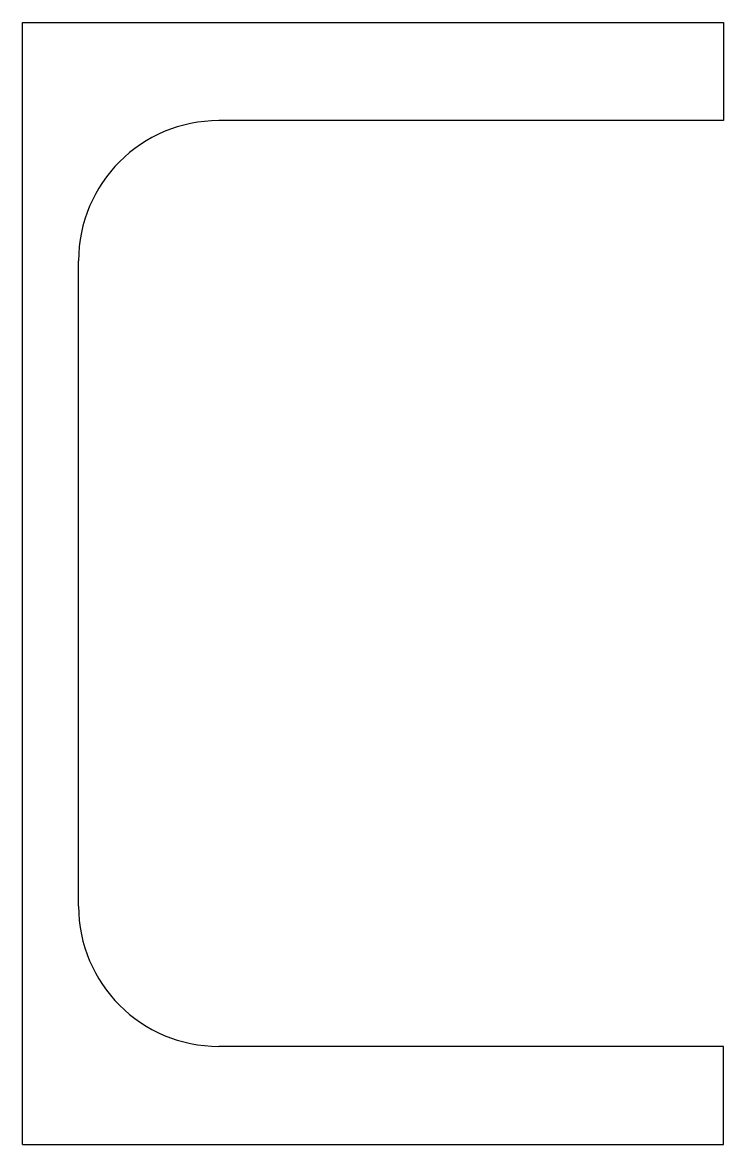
# Model space of a CAD drawing. Header units: millimetres. Extents: x 0 to 50, y 0 to 80.
import ezdxf

# ---------------------------------------------------------------- set-up
doc = ezdxf.new("R2010")
doc.units = ezdxf.units.MM
doc.layers.add('Profile', color=7, linetype='Continuous')

msp = doc.modelspace()

# ---------------------------------------------------------------- linework, layer by layer
at = {"layer": 'Profile'}
for p, q in [((0, 0), (0, 80)), ((0, 80), (0, 80)), ((0, 80), (50, 80)), ((50, 80), (50, 80)), ((50, 80), (50, 73)), ((50, 73), (14, 73)), ((4, 17), (4, 63)), ((50, 7), (14, 7)), ((50, 0), (50, 7)), ((0, 0), (50, 0))]:
    msp.add_line(p, q, dxfattribs=at)
for centre, start, end in [((14, 63), 90, 180), ((14, 17), 180, 270)]:
    msp.add_arc(centre, 10, start, end, dxfattribs=at)

doc.saveas('drawing.dxf')
